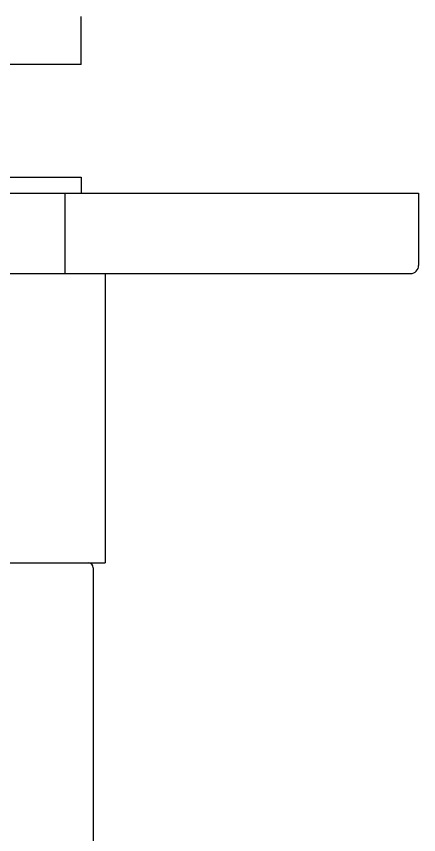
# Model space of a CAD drawing. Extents: x 0 to 1128, y 0 to 827.
# Drawn here: x 762.4 to 787.4, y 293.8 to 344.7 of the extents above; entities that cross this region are included whole.
import ezdxf

# ---------------------------------------------------------------- set-up
doc = ezdxf.new("R2010")
doc.units = 0
doc.header["$LTSCALE"] = 10
doc.header["$MEASUREMENT"] = 0
doc.layers.get('0').update_dxf_attribs({"linetype": 'CONTINUOUS'})
doc.layers.add('1', color=7, linetype='CONTINUOUS')
doc.layers.add('외형선', color=3, linetype='CONTINUOUS', lineweight=35)

msp = doc.modelspace()

# ---------------------------------------------------------------- linework, layer by layer
at = {"color": 0}
for p, q in [((697.442, 333.735), (787.442, 333.735)), ((765.442, 328.735), (765.442, 333.735)), ((697.942, 328.735), (786.942, 328.735))]:
    msp.add_line(p, q, dxfattribs=at)
at = {"layer": '1', "color": 7, "linetype": 'Continuous'}
for q in [(766.442, 344.735), (742.442, 341.735)]:
    msp.add_line((766.442, 341.735), q, dxfattribs=at)
at = {"layer": '외형선', "color": 0, "linetype": 'ByBlock', "lineweight": -2, "ltscale": 6}
for p, q in [((718.442, 334.735), (766.442, 334.735)), ((766.442, 334.735), (766.442, 333.735)), ((787.442, 333.735), (787.442, 329.235)), ((767.942, 328.735), (767.942, 310.735)), ((716.942, 310.735), (767.942, 310.735)), ((764.792, 310.735), (766.892, 310.735)), ((767.192, 310.435), (767.192, 249.735))]:
    msp.add_line(p, q, dxfattribs=at)
for centre, radius, start, end in [((786.942, 329.235), 0.5, 270, 0), ((766.892, 310.435), 0.3, 0, 90)]:
    msp.add_arc(centre, radius, start, end, dxfattribs=at)

doc.saveas('drawing.dxf')
